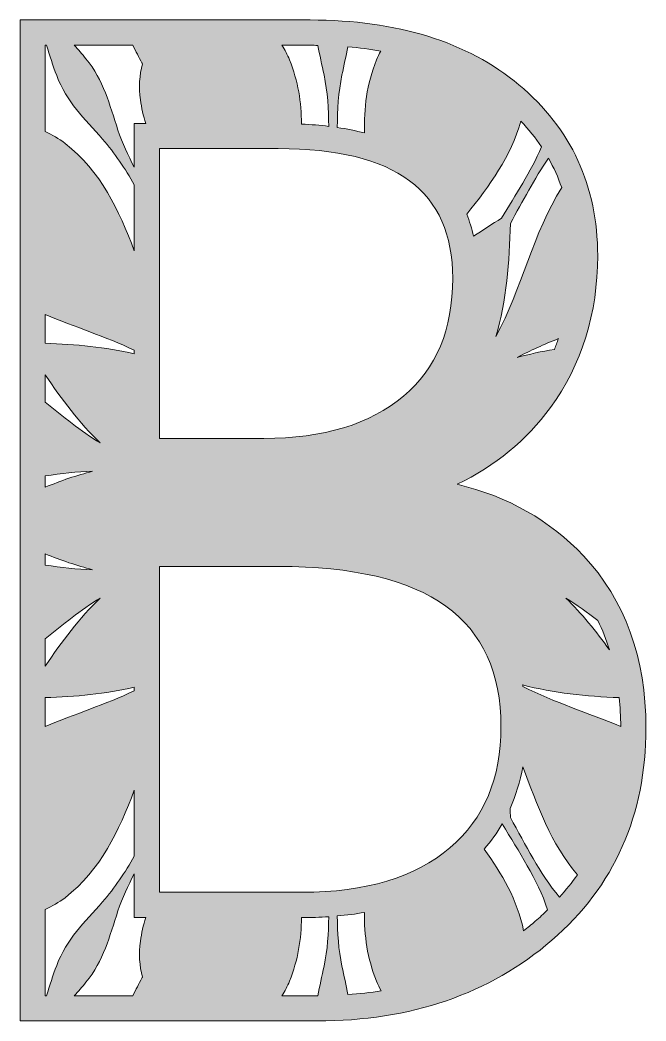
# Model space of a CAD drawing. Extents: x -272 to 608, y -386 to 48.
# Drawn here: x 100.4 to 199.6, y -386.1 to -227.6 of the extents above; entities that cross this region are included whole.
import ezdxf

# ---------------------------------------------------------------- set-up
doc = ezdxf.new("R2010")
doc.units = 0
doc.header["$MEASUREMENT"] = 0
doc.layers.add('Layer 1', color=7, linetype='Continuous', lineweight=0)

msp = doc.modelspace()

# ---------------------------------------------------------------- hatches: boundary and pattern name
at = {"layer": 'Layer 1', "true_color": 0x04878f, "transparency": 33554687}
h = msp.add_hatch(color=136, dxfattribs=at)
h.dxf.hatch_style = 2
edge = h.paths.add_edge_path()
edge.add_spline(control_points=[(182.03, -370.27), (181.43, -370.79), (180.81, -371.29), (180.19, -371.78), (179.17, -366.88), (176.79, -362.75), (173.92, -358.87), (175.01, -357.62), (175.98, -356.28), (176.8, -354.86), (179.45, -359.29), (182.33, -363.54), (183.99, -368.46), (183.36, -369.08), (182.71, -369.69), (182.03, -370.27)], knot_values=[0, 0, 0, 0, 1, 1, 1, 2, 2, 2, 3, 3, 3, 4, 4, 4, 5, 5, 5, 5], degree=3, periodic=0)
edge = h.paths.add_edge_path()
edge.add_spline(control_points=[(147.61, -231.6), (147.89, -233.13), (148.25, -234.67), (148.59, -236.28), (149.15, -238.98), (149.31, -241.69), (149.32, -244.42), (147.95, -244.25), (146.52, -244.12), (145.02, -244.05), (144.99, -240.65), (144.48, -237.27), (143.11, -233.9), (142.78, -233.08), (142.38, -232.31), (141.92, -231.58), (141.92, -231.58), (146.39, -231.58), (146.39, -231.58), (146.8, -231.58), (147.2, -231.6), (147.61, -231.6)], knot_values=[0, 0, 0, 0, 1, 1, 1, 2, 2, 2, 3, 3, 3, 4, 4, 4, 5, 5, 5, 6, 6, 6, 7, 7, 7, 7], degree=3, periodic=0)
edge = h.paths.add_edge_path()
edge.add_spline(control_points=[(183.02, -247.66), (181.3, -251.64), (178.91, -255.24), (176.69, -258.98), (175.19, -259.88), (173.71, -260.84), (172.26, -261.83), (171.98, -260.59), (171.62, -259.42), (171.17, -258.31), (174.81, -253.82), (178.17, -249.2), (179.75, -243.6), (180.98, -244.89), (182.07, -246.24), (183.02, -247.66)], knot_values=[0, 0, 0, 0, 1, 1, 1, 2, 2, 2, 3, 3, 3, 4, 4, 4, 5, 5, 5, 5], degree=3, periodic=0)
edge = h.paths.add_edge_path()
edge.add_spline(control_points=[(168.52, -358.63), (163.07, -363.31), (155.19, -365.69), (145.1, -365.69), (145.1, -365.69), (122.54, -365.69), (122.54, -365.69), (122.54, -365.69), (122.54, -314.1), (122.54, -314.1), (122.54, -314.1), (141.33, -314.1), (141.33, -314.1), (165.06, -314.1), (176.6, -322.4), (176.6, -339.46), (176.6, -347.69), (173.96, -353.96), (168.52, -358.63)], knot_values=[0, 0, 0, 0, 1, 1, 1, 2, 2, 2, 3, 3, 3, 4, 4, 4, 5, 5, 5, 6, 6, 6, 6], degree=3, periodic=0)
edge = h.paths.add_edge_path()
edge.add_spline(control_points=[(151.41, -377.37), (150.87, -374.74), (150.71, -372.09), (150.68, -369.44), (152.16, -369.31), (153.59, -369.12), (154.97, -368.87), (154.94, -372.51), (155.42, -376.14), (156.89, -379.75), (157.11, -380.29), (157.36, -380.79), (157.63, -381.29), (155.92, -381.56), (154.16, -381.76), (152.36, -381.89), (152.08, -380.41), (151.74, -378.93), (151.41, -377.37)], knot_values=[0, 0, 0, 0, 1, 1, 1, 2, 2, 2, 3, 3, 3, 4, 4, 4, 5, 5, 5, 6, 6, 6, 6], degree=3, periodic=0)
edge = h.paths.add_edge_path()
edge.add_spline(control_points=[(110.87, -379.94), (113.68, -376.51), (114.6, -372.74), (115.95, -368.63), (116.63, -366.58), (117.54, -364.65), (118.54, -362.77), (118.54, -362.77), (118.54, -369.69), (118.54, -369.69), (118.54, -369.69), (120.34, -369.69), (120.34, -369.69), (119.97, -370.89), (119.68, -372.13), (119.5, -373.43), (119.23, -375.38), (119.36, -377.32), (119.81, -379.15), (119.78, -379.19), (119.75, -379.21), (119.73, -379.27), (119.27, -380.16), (118.79, -381.11), (118.28, -382.06), (118.28, -382.06), (109.04, -382.06), (109.04, -382.06), (109.66, -381.37), (110.27, -380.66), (110.87, -379.94)], knot_values=[0, 0, 0, 0, 1, 1, 1, 2, 2, 2, 3, 3, 3, 4, 4, 4, 5, 5, 5, 6, 6, 6, 7, 7, 7, 8, 8, 8, 9, 9, 9, 10, 10, 10, 10], degree=3, periodic=0)
edge = h.paths.add_edge_path()
edge.add_spline(control_points=[(104.44, -334.87), (109.2, -334.72), (113.99, -334.27), (118.54, -333.21), (118.54, -333.21), (118.54, -333.78), (118.54, -333.78), (113.98, -335.94), (109.08, -337.49), (104.44, -339.42), (104.44, -339.42), (104.44, -334.87), (104.44, -334.87)], knot_values=[0, 0, 0, 0, 1, 1, 1, 2, 2, 2, 3, 3, 3, 4, 4, 4, 4], degree=3, periodic=0)
edge = h.paths.add_edge_path()
edge.add_spline(control_points=[(113.15, -319.1), (109.87, -322.26), (107.02, -325.99), (104.44, -329.9), (104.44, -329.9), (104.44, -325.57), (104.44, -325.57), (107.24, -323.26), (110.07, -320.98), (113.15, -319.1)], knot_values=[0, 0, 0, 0, 1, 1, 1, 2, 2, 2, 3, 3, 3, 3], degree=3, periodic=0)
edge = h.paths.add_edge_path()
edge.add_spline(control_points=[(111.94, -314.61), (109.44, -314.55), (106.94, -314.26), (104.44, -313.89), (104.44, -313.89), (104.44, -312.1), (104.44, -312.1), (106.91, -313.12), (109.41, -313.98), (111.94, -314.61)], knot_values=[0, 0, 0, 0, 1, 1, 1, 2, 2, 2, 3, 3, 3, 3], degree=3, periodic=0)
edge = h.paths.add_edge_path()
edge.add_spline(control_points=[(111.94, -299.03), (109.41, -299.66), (106.91, -300.53), (104.44, -301.55), (104.44, -301.55), (104.44, -299.76), (104.44, -299.76), (106.94, -299.39), (109.44, -299.1), (111.94, -299.03)], knot_values=[0, 0, 0, 0, 1, 1, 1, 2, 2, 2, 3, 3, 3, 3], degree=3, periodic=0)
edge = h.paths.add_edge_path()
edge.add_spline(control_points=[(113.15, -294.54), (110.07, -292.67), (107.24, -290.39), (104.44, -288.08), (104.44, -288.08), (104.44, -283.75), (104.44, -283.75), (107.02, -287.66), (109.87, -291.39), (113.15, -294.54)], knot_values=[0, 0, 0, 0, 1, 1, 1, 2, 2, 2, 3, 3, 3, 3], degree=3, periodic=0)
edge = h.paths.add_edge_path()
edge.add_spline(control_points=[(118.54, -279.87), (118.54, -279.87), (118.54, -280.44), (118.54, -280.44), (113.99, -279.38), (109.2, -278.93), (104.44, -278.77), (104.44, -278.77), (104.44, -274.22), (104.44, -274.22), (109.08, -276.16), (113.98, -277.7), (118.54, -279.87)], knot_values=[0, 0, 0, 0, 1, 1, 1, 2, 2, 2, 3, 3, 3, 4, 4, 4, 4], degree=3, periodic=0)
edge = h.paths.add_edge_path()
edge.add_spline(control_points=[(119.73, -234.38), (119.75, -234.43), (119.78, -234.45), (119.81, -234.5), (119.36, -236.32), (119.23, -238.27), (119.5, -240.22), (119.68, -241.52), (119.97, -242.76), (120.34, -243.95), (120.34, -243.95), (118.54, -243.95), (118.54, -243.95), (118.54, -243.95), (118.54, -250.88), (118.54, -250.88), (117.54, -249), (116.63, -247.07), (115.95, -245.02), (114.6, -240.91), (113.68, -237.13), (110.87, -233.71), (110.27, -232.99), (109.66, -232.28), (109.04, -231.58), (109.04, -231.58), (118.28, -231.58), (118.28, -231.58), (118.79, -232.54), (119.27, -233.49), (119.73, -234.38)], knot_values=[0, 0, 0, 0, 1, 1, 1, 2, 2, 2, 3, 3, 3, 4, 4, 4, 5, 5, 5, 6, 6, 6, 7, 7, 7, 8, 8, 8, 9, 9, 9, 10, 10, 10, 10], degree=3, periodic=0)
edge = h.paths.add_edge_path()
edge.add_spline(control_points=[(168.95, -268.47), (168.95, -276.61), (166.4, -282.72), (161.15, -287.14), (155.88, -291.58), (148.45, -293.83), (139.07, -293.83), (139.07, -293.83), (122.54, -293.83), (122.54, -293.83), (122.54, -293.83), (122.54, -247.95), (122.54, -247.95), (122.54, -247.95), (141.33, -247.95), (141.33, -247.95), (159.92, -247.95), (168.95, -254.66), (168.95, -268.47)], knot_values=[0, 0, 0, 0, 1, 1, 1, 2, 2, 2, 3, 3, 3, 4, 4, 4, 5, 5, 5, 6, 6, 6, 6], degree=3, periodic=0)
edge = h.paths.add_edge_path()
edge.add_spline(control_points=[(186.85, -319.1), (188.61, -320.18), (190.29, -321.39), (191.93, -322.66), (192.66, -324.14), (193.27, -325.68), (193.78, -327.3), (191.68, -324.35), (189.39, -321.55), (186.85, -319.1)], knot_values=[0, 0, 0, 0, 1, 1, 1, 2, 2, 2, 3, 3, 3, 3], degree=3, periodic=0)
edge = h.paths.add_edge_path()
edge.add_spline(control_points=[(195.56, -339.42), (190.43, -337.29), (185.01, -335.62), (180.06, -333.09), (180.05, -333.01), (180.04, -332.93), (180.02, -332.85), (184.91, -334.14), (190.13, -334.68), (195.31, -334.86), (195.46, -336.34), (195.55, -337.86), (195.56, -339.42)], knot_values=[0, 0, 0, 0, 1, 1, 1, 2, 2, 2, 3, 3, 3, 4, 4, 4, 4], degree=3, periodic=0)
edge = h.paths.add_edge_path()
edge.add_spline(control_points=[(175.8, -277.69), (177.42, -272.01), (177.97, -265.84), (178.09, -259.78), (180.05, -256.29), (181.84, -252.72), (184.13, -249.47), (184.96, -250.95), (185.66, -252.5), (186.21, -254.12), (181.69, -261.29), (179.9, -270.13), (175.8, -277.69)], knot_values=[0, 0, 0, 0, 1, 1, 1, 2, 2, 2, 3, 3, 3, 4, 4, 4, 4], degree=3, periodic=0)
edge = h.paths.add_edge_path()
edge.add_spline(control_points=[(179.14, -281.03), (181.25, -279.88), (183.46, -278.92), (185.7, -278.03), (185.5, -278.6), (185.29, -279.17), (185.05, -279.73), (183.04, -280.06), (181.06, -280.48), (179.14, -281.03)], knot_values=[0, 0, 0, 0, 1, 1, 1, 2, 2, 2, 3, 3, 3, 3], degree=3, periodic=0)
edge = h.paths.add_edge_path()
edge.add_spline(control_points=[(152.35, -231.83), (154.14, -231.99), (155.89, -232.2), (157.56, -232.49), (157.32, -232.94), (157.09, -233.41), (156.89, -233.9), (155.33, -237.74), (154.88, -241.59), (154.99, -245.47), (153.63, -245.12), (152.19, -244.83), (150.68, -244.6), (150.69, -241.82), (150.84, -239.04), (151.41, -236.28), (151.73, -234.75), (152.07, -233.28), (152.35, -231.83)], knot_values=[0, 0, 0, 0, 1, 1, 1, 2, 2, 2, 3, 3, 3, 4, 4, 4, 5, 5, 5, 6, 6, 6, 6], degree=3, periodic=0)
edge = h.paths.add_edge_path()
edge.add_spline(control_points=[(104.65, -231.58), (105.14, -233.2), (105.65, -234.8), (106.25, -236.38), (107.8, -240.53), (110.62, -243.21), (113.5, -246.44), (115.49, -248.66), (117.07, -251.14), (118.54, -253.69), (118.54, -253.69), (118.54, -264.12), (118.54, -264.12), (116.08, -257.7), (113.27, -251.54), (107.57, -247.11), (106.59, -246.35), (105.53, -245.74), (104.44, -245.26), (104.44, -245.26), (104.44, -231.58), (104.44, -231.58), (104.44, -231.58), (104.65, -231.58), (104.65, -231.58)], knot_values=[0, 0, 0, 0, 1, 1, 1, 2, 2, 2, 3, 3, 3, 4, 4, 4, 5, 5, 5, 6, 6, 6, 7, 7, 7, 8, 8, 8, 8], degree=3, periodic=0)
edge = h.paths.add_edge_path()
edge.add_spline(control_points=[(104.44, -382.06), (104.44, -382.06), (104.44, -368.39), (104.44, -368.39), (105.53, -367.9), (106.59, -367.3), (107.57, -366.54), (113.27, -362.11), (116.08, -355.94), (118.54, -349.53), (118.54, -349.53), (118.54, -359.95), (118.54, -359.95), (117.07, -362.51), (115.49, -364.98), (113.5, -367.21), (110.62, -370.44), (107.8, -373.12), (106.25, -377.27), (105.65, -378.85), (105.14, -380.45), (104.65, -382.06), (104.65, -382.06), (104.44, -382.06), (104.44, -382.06)], knot_values=[0, 0, 0, 0, 1, 1, 1, 2, 2, 2, 3, 3, 3, 4, 4, 4, 5, 5, 5, 6, 6, 6, 7, 7, 7, 8, 8, 8, 8], degree=3, periodic=0)
edge = h.paths.add_edge_path()
edge.add_spline(control_points=[(147.47, -382.06), (147.47, -382.06), (141.92, -382.06), (141.92, -382.06), (142.38, -381.34), (142.78, -380.57), (143.11, -379.75), (144.47, -376.41), (144.98, -373.06), (145.02, -369.69), (145.02, -369.69), (145.1, -369.69), (145.1, -369.69), (146.55, -369.69), (147.95, -369.64), (149.32, -369.55), (149.29, -372.17), (149.13, -374.77), (148.59, -377.37), (148.25, -378.99), (147.89, -380.53), (147.61, -382.06), (147.56, -382.06), (147.52, -382.06), (147.47, -382.06)], knot_values=[0, 0, 0, 0, 1, 1, 1, 2, 2, 2, 3, 3, 3, 4, 4, 4, 5, 5, 5, 6, 6, 6, 7, 7, 7, 8, 8, 8, 8], degree=3, periodic=0)
edge = h.paths.add_edge_path()
edge.add_spline(control_points=[(185.88, -366.47), (182.68, -362.65), (180.52, -358.2), (178.09, -353.86), (178.08, -353.38), (178.06, -352.9), (178.04, -352.42), (178.96, -350.36), (179.63, -348.16), (180.05, -345.8), (182.34, -351.89), (184.52, -358), (188.7, -362.91), (187.84, -364.14), (186.9, -365.33), (185.88, -366.47)], knot_values=[0, 0, 0, 0, 1, 1, 1, 2, 2, 2, 3, 3, 3, 4, 4, 4, 5, 5, 5, 5], degree=3, periodic=0)
edge = h.paths.add_edge_path()
edge.add_spline(control_points=[(189.65, -312.4), (184.4, -306.82), (177.7, -303.03), (169.67, -301.09), (175.67, -298.19), (180.62, -294.12), (184.42, -288.93), (189.39, -282.15), (191.91, -274.07), (191.91, -264.91), (191.91, -253.86), (187.72, -244.75), (179.45, -237.85), (171.29, -231.03), (160.17, -227.58), (146.39, -227.58), (146.39, -227.58), (100.44, -227.58), (100.44, -227.58), (100.44, -227.58), (100.44, -386.06), (100.44, -386.06), (100.44, -386.06), (147.47, -386.06), (147.47, -386.06), (162.33, -386.06), (174.84, -381.76), (184.65, -373.29), (194.54, -364.75), (199.56, -353.44), (199.56, -339.68), (199.56, -328.57), (196.23, -319.39), (189.65, -312.4)], knot_values=[0, 0, 0, 0, 1, 1, 1, 2, 2, 2, 3, 3, 3, 4, 4, 4, 5, 5, 5, 6, 6, 6, 7, 7, 7, 8, 8, 8, 9, 9, 9, 10, 10, 10, 11, 11, 11, 11], degree=3, periodic=0)

# ---------------------------------------------------------------- linework, layer by layer
at = {"layer": 'Layer 1'}
for points, knots in [([(189.65, -312.4), (184.4, -306.82), (177.7, -303.03), (169.67, -301.09), (175.67, -298.19), (180.62, -294.12), (184.42, -288.93), (189.39, -282.15), (191.91, -274.07), (191.91, -264.91), (191.91, -253.86), (187.72, -244.75), (179.45, -237.85), (171.29, -231.03), (160.17, -227.58), (146.39, -227.58), (146.39, -227.58), (100.44, -227.58), (100.44, -227.58), (100.44, -227.58), (100.44, -386.06), (100.44, -386.06), (100.44, -386.06), (147.47, -386.06), (147.47, -386.06), (162.33, -386.06), (174.84, -381.76), (184.65, -373.29), (194.54, -364.75), (199.56, -353.44), (199.56, -339.68), (199.56, -328.57), (196.23, -319.39), (189.65, -312.4)], [0, 0, 0, 0, 1, 1, 1, 2, 2, 2, 3, 3, 3, 4, 4, 4, 5, 5, 5, 6, 6, 6, 7, 7, 7, 8, 8, 8, 9, 9, 9, 10, 10, 10, 11, 11, 11, 11]), ([(104.65, -231.58), (105.14, -233.2), (105.65, -234.8), (106.25, -236.38), (107.8, -240.53), (110.62, -243.21), (113.5, -246.44), (115.49, -248.66), (117.07, -251.14), (118.54, -253.69), (118.54, -253.69), (118.54, -264.12), (118.54, -264.12), (116.08, -257.7), (113.27, -251.54), (107.57, -247.11), (106.59, -246.35), (105.53, -245.74), (104.44, -245.26), (104.44, -245.26), (104.44, -231.58), (104.44, -231.58), (104.44, -231.58), (104.65, -231.58), (104.65, -231.58)], [0, 0, 0, 0, 1, 1, 1, 2, 2, 2, 3, 3, 3, 4, 4, 4, 5, 5, 5, 6, 6, 6, 7, 7, 7, 8, 8, 8, 8]), ([(119.73, -234.38), (119.75, -234.43), (119.78, -234.45), (119.81, -234.5), (119.36, -236.32), (119.23, -238.27), (119.5, -240.22), (119.68, -241.52), (119.97, -242.76), (120.34, -243.95), (120.34, -243.95), (118.54, -243.95), (118.54, -243.95), (118.54, -243.95), (118.54, -250.88), (118.54, -250.88), (117.54, -249), (116.63, -247.07), (115.95, -245.02), (114.6, -240.91), (113.68, -237.13), (110.87, -233.71), (110.27, -232.99), (109.66, -232.28), (109.04, -231.58), (109.04, -231.58), (118.28, -231.58), (118.28, -231.58), (118.79, -232.54), (119.27, -233.49), (119.73, -234.38)], [0, 0, 0, 0, 1, 1, 1, 2, 2, 2, 3, 3, 3, 4, 4, 4, 5, 5, 5, 6, 6, 6, 7, 7, 7, 8, 8, 8, 9, 9, 9, 10, 10, 10, 10]), ([(147.61, -231.6), (147.89, -233.13), (148.25, -234.67), (148.59, -236.28), (149.15, -238.98), (149.31, -241.69), (149.32, -244.42), (147.95, -244.25), (146.52, -244.12), (145.02, -244.05), (144.99, -240.65), (144.48, -237.27), (143.11, -233.9), (142.78, -233.08), (142.38, -232.31), (141.92, -231.58), (141.92, -231.58), (146.39, -231.58), (146.39, -231.58), (146.8, -231.58), (147.2, -231.6), (147.61, -231.6)], [0, 0, 0, 0, 1, 1, 1, 2, 2, 2, 3, 3, 3, 4, 4, 4, 5, 5, 5, 6, 6, 6, 7, 7, 7, 7]), ([(152.35, -231.83), (154.14, -231.99), (155.89, -232.2), (157.56, -232.49), (157.32, -232.94), (157.09, -233.41), (156.89, -233.9), (155.33, -237.74), (154.88, -241.59), (154.99, -245.47), (153.63, -245.12), (152.19, -244.83), (150.68, -244.6), (150.69, -241.82), (150.84, -239.04), (151.41, -236.28), (151.73, -234.75), (152.07, -233.28), (152.35, -231.83)], [0, 0, 0, 0, 1, 1, 1, 2, 2, 2, 3, 3, 3, 4, 4, 4, 5, 5, 5, 6, 6, 6, 6]), ([(183.02, -247.66), (181.3, -251.64), (178.91, -255.24), (176.69, -258.98), (175.19, -259.88), (173.71, -260.84), (172.26, -261.83), (171.98, -260.59), (171.62, -259.42), (171.17, -258.31), (174.81, -253.82), (178.17, -249.2), (179.75, -243.6), (180.98, -244.89), (182.07, -246.24), (183.02, -247.66)], [0, 0, 0, 0, 1, 1, 1, 2, 2, 2, 3, 3, 3, 4, 4, 4, 5, 5, 5, 5]), ([(168.95, -268.47), (168.95, -276.61), (166.4, -282.72), (161.15, -287.14), (155.88, -291.58), (148.45, -293.83), (139.07, -293.83), (139.07, -293.83), (122.54, -293.83), (122.54, -293.83), (122.54, -293.83), (122.54, -247.95), (122.54, -247.95), (122.54, -247.95), (141.33, -247.95), (141.33, -247.95), (159.92, -247.95), (168.95, -254.66), (168.95, -268.47)], [0, 0, 0, 0, 1, 1, 1, 2, 2, 2, 3, 3, 3, 4, 4, 4, 5, 5, 5, 6, 6, 6, 6]), ([(175.8, -277.69), (177.42, -272.01), (177.97, -265.84), (178.09, -259.78), (180.05, -256.29), (181.84, -252.72), (184.13, -249.47), (184.96, -250.95), (185.66, -252.5), (186.21, -254.12), (181.69, -261.29), (179.9, -270.13), (175.8, -277.69)], [0, 0, 0, 0, 1, 1, 1, 2, 2, 2, 3, 3, 3, 4, 4, 4, 4]), ([(118.54, -279.87), (118.54, -279.87), (118.54, -280.44), (118.54, -280.44), (113.99, -279.38), (109.2, -278.93), (104.44, -278.77), (104.44, -278.77), (104.44, -274.22), (104.44, -274.22), (109.08, -276.16), (113.98, -277.7), (118.54, -279.87)], [0, 0, 0, 0, 1, 1, 1, 2, 2, 2, 3, 3, 3, 4, 4, 4, 4]), ([(179.14, -281.03), (181.25, -279.88), (183.46, -278.92), (185.7, -278.03), (185.5, -278.6), (185.29, -279.17), (185.05, -279.73), (183.04, -280.06), (181.06, -280.48), (179.14, -281.03)], [0, 0, 0, 0, 1, 1, 1, 2, 2, 2, 3, 3, 3, 3]), ([(113.15, -294.54), (110.07, -292.67), (107.24, -290.39), (104.44, -288.08), (104.44, -288.08), (104.44, -283.75), (104.44, -283.75), (107.02, -287.66), (109.87, -291.39), (113.15, -294.54)], [0, 0, 0, 0, 1, 1, 1, 2, 2, 2, 3, 3, 3, 3]), ([(111.94, -299.03), (109.41, -299.66), (106.91, -300.53), (104.44, -301.55), (104.44, -301.55), (104.44, -299.76), (104.44, -299.76), (106.94, -299.39), (109.44, -299.1), (111.94, -299.03)], [0, 0, 0, 0, 1, 1, 1, 2, 2, 2, 3, 3, 3, 3]), ([(111.94, -314.61), (109.44, -314.55), (106.94, -314.26), (104.44, -313.89), (104.44, -313.89), (104.44, -312.1), (104.44, -312.1), (106.91, -313.12), (109.41, -313.98), (111.94, -314.61)], [0, 0, 0, 0, 1, 1, 1, 2, 2, 2, 3, 3, 3, 3]), ([(168.52, -358.63), (163.07, -363.31), (155.19, -365.69), (145.1, -365.69), (145.1, -365.69), (122.54, -365.69), (122.54, -365.69), (122.54, -365.69), (122.54, -314.1), (122.54, -314.1), (122.54, -314.1), (141.33, -314.1), (141.33, -314.1), (165.06, -314.1), (176.6, -322.4), (176.6, -339.46), (176.6, -347.69), (173.96, -353.96), (168.52, -358.63)], [0, 0, 0, 0, 1, 1, 1, 2, 2, 2, 3, 3, 3, 4, 4, 4, 5, 5, 5, 6, 6, 6, 6]), ([(113.15, -319.1), (109.87, -322.26), (107.02, -325.99), (104.44, -329.9), (104.44, -329.9), (104.44, -325.57), (104.44, -325.57), (107.24, -323.26), (110.07, -320.98), (113.15, -319.1)], [0, 0, 0, 0, 1, 1, 1, 2, 2, 2, 3, 3, 3, 3]), ([(186.85, -319.1), (188.61, -320.18), (190.29, -321.39), (191.93, -322.66), (192.66, -324.14), (193.27, -325.68), (193.78, -327.3), (191.68, -324.35), (189.39, -321.55), (186.85, -319.1)], [0, 0, 0, 0, 1, 1, 1, 2, 2, 2, 3, 3, 3, 3]), ([(104.44, -334.87), (109.2, -334.72), (113.99, -334.27), (118.54, -333.21), (118.54, -333.21), (118.54, -333.78), (118.54, -333.78), (113.98, -335.94), (109.08, -337.49), (104.44, -339.42), (104.44, -339.42), (104.44, -334.87), (104.44, -334.87)], [0, 0, 0, 0, 1, 1, 1, 2, 2, 2, 3, 3, 3, 4, 4, 4, 4]), ([(195.56, -339.42), (190.43, -337.29), (185.01, -335.62), (180.06, -333.09), (180.05, -333.01), (180.04, -332.93), (180.02, -332.85), (184.91, -334.14), (190.13, -334.68), (195.31, -334.86), (195.46, -336.34), (195.55, -337.86), (195.56, -339.42)], [0, 0, 0, 0, 1, 1, 1, 2, 2, 2, 3, 3, 3, 4, 4, 4, 4]), ([(185.88, -366.47), (182.68, -362.65), (180.52, -358.2), (178.09, -353.86), (178.08, -353.38), (178.06, -352.9), (178.04, -352.42), (178.96, -350.36), (179.63, -348.16), (180.05, -345.8), (182.34, -351.89), (184.52, -358), (188.7, -362.91), (187.84, -364.14), (186.9, -365.33), (185.88, -366.47)], [0, 0, 0, 0, 1, 1, 1, 2, 2, 2, 3, 3, 3, 4, 4, 4, 5, 5, 5, 5]), ([(104.44, -382.06), (104.44, -382.06), (104.44, -368.39), (104.44, -368.39), (105.53, -367.9), (106.59, -367.3), (107.57, -366.54), (113.27, -362.11), (116.08, -355.94), (118.54, -349.53), (118.54, -349.53), (118.54, -359.95), (118.54, -359.95), (117.07, -362.51), (115.49, -364.98), (113.5, -367.21), (110.62, -370.44), (107.8, -373.12), (106.25, -377.27), (105.65, -378.85), (105.14, -380.45), (104.65, -382.06), (104.65, -382.06), (104.44, -382.06), (104.44, -382.06)], [0, 0, 0, 0, 1, 1, 1, 2, 2, 2, 3, 3, 3, 4, 4, 4, 5, 5, 5, 6, 6, 6, 7, 7, 7, 8, 8, 8, 8]), ([(182.03, -370.27), (181.43, -370.79), (180.81, -371.29), (180.19, -371.78), (179.17, -366.88), (176.79, -362.75), (173.92, -358.87), (175.01, -357.62), (175.98, -356.28), (176.8, -354.86), (179.45, -359.29), (182.33, -363.54), (183.99, -368.46), (183.36, -369.08), (182.71, -369.69), (182.03, -370.27)], [0, 0, 0, 0, 1, 1, 1, 2, 2, 2, 3, 3, 3, 4, 4, 4, 5, 5, 5, 5]), ([(110.87, -379.94), (113.68, -376.51), (114.6, -372.74), (115.95, -368.63), (116.63, -366.58), (117.54, -364.65), (118.54, -362.77), (118.54, -362.77), (118.54, -369.69), (118.54, -369.69), (118.54, -369.69), (120.34, -369.69), (120.34, -369.69), (119.97, -370.89), (119.68, -372.13), (119.5, -373.43), (119.23, -375.38), (119.36, -377.32), (119.81, -379.15), (119.78, -379.19), (119.75, -379.21), (119.73, -379.27), (119.27, -380.16), (118.79, -381.11), (118.28, -382.06), (118.28, -382.06), (109.04, -382.06), (109.04, -382.06), (109.66, -381.37), (110.27, -380.66), (110.87, -379.94)], [0, 0, 0, 0, 1, 1, 1, 2, 2, 2, 3, 3, 3, 4, 4, 4, 5, 5, 5, 6, 6, 6, 7, 7, 7, 8, 8, 8, 9, 9, 9, 10, 10, 10, 10]), ([(151.41, -377.37), (150.87, -374.74), (150.71, -372.09), (150.68, -369.44), (152.16, -369.31), (153.59, -369.12), (154.97, -368.87), (154.94, -372.51), (155.42, -376.14), (156.89, -379.75), (157.11, -380.29), (157.36, -380.79), (157.63, -381.29), (155.92, -381.56), (154.16, -381.76), (152.36, -381.89), (152.08, -380.41), (151.74, -378.93), (151.41, -377.37)], [0, 0, 0, 0, 1, 1, 1, 2, 2, 2, 3, 3, 3, 4, 4, 4, 5, 5, 5, 6, 6, 6, 6]), ([(147.47, -382.06), (147.47, -382.06), (141.92, -382.06), (141.92, -382.06), (142.38, -381.34), (142.78, -380.57), (143.11, -379.75), (144.47, -376.41), (144.98, -373.06), (145.02, -369.69), (145.02, -369.69), (145.1, -369.69), (145.1, -369.69), (146.55, -369.69), (147.95, -369.64), (149.32, -369.55), (149.29, -372.17), (149.13, -374.77), (148.59, -377.37), (148.25, -378.99), (147.89, -380.53), (147.61, -382.06), (147.56, -382.06), (147.52, -382.06), (147.47, -382.06)], [0, 0, 0, 0, 1, 1, 1, 2, 2, 2, 3, 3, 3, 4, 4, 4, 5, 5, 5, 6, 6, 6, 7, 7, 7, 8, 8, 8, 8])]:
    msp.add_open_spline(points, degree=3, knots=knots, dxfattribs=at)

doc.saveas('drawing.dxf')
